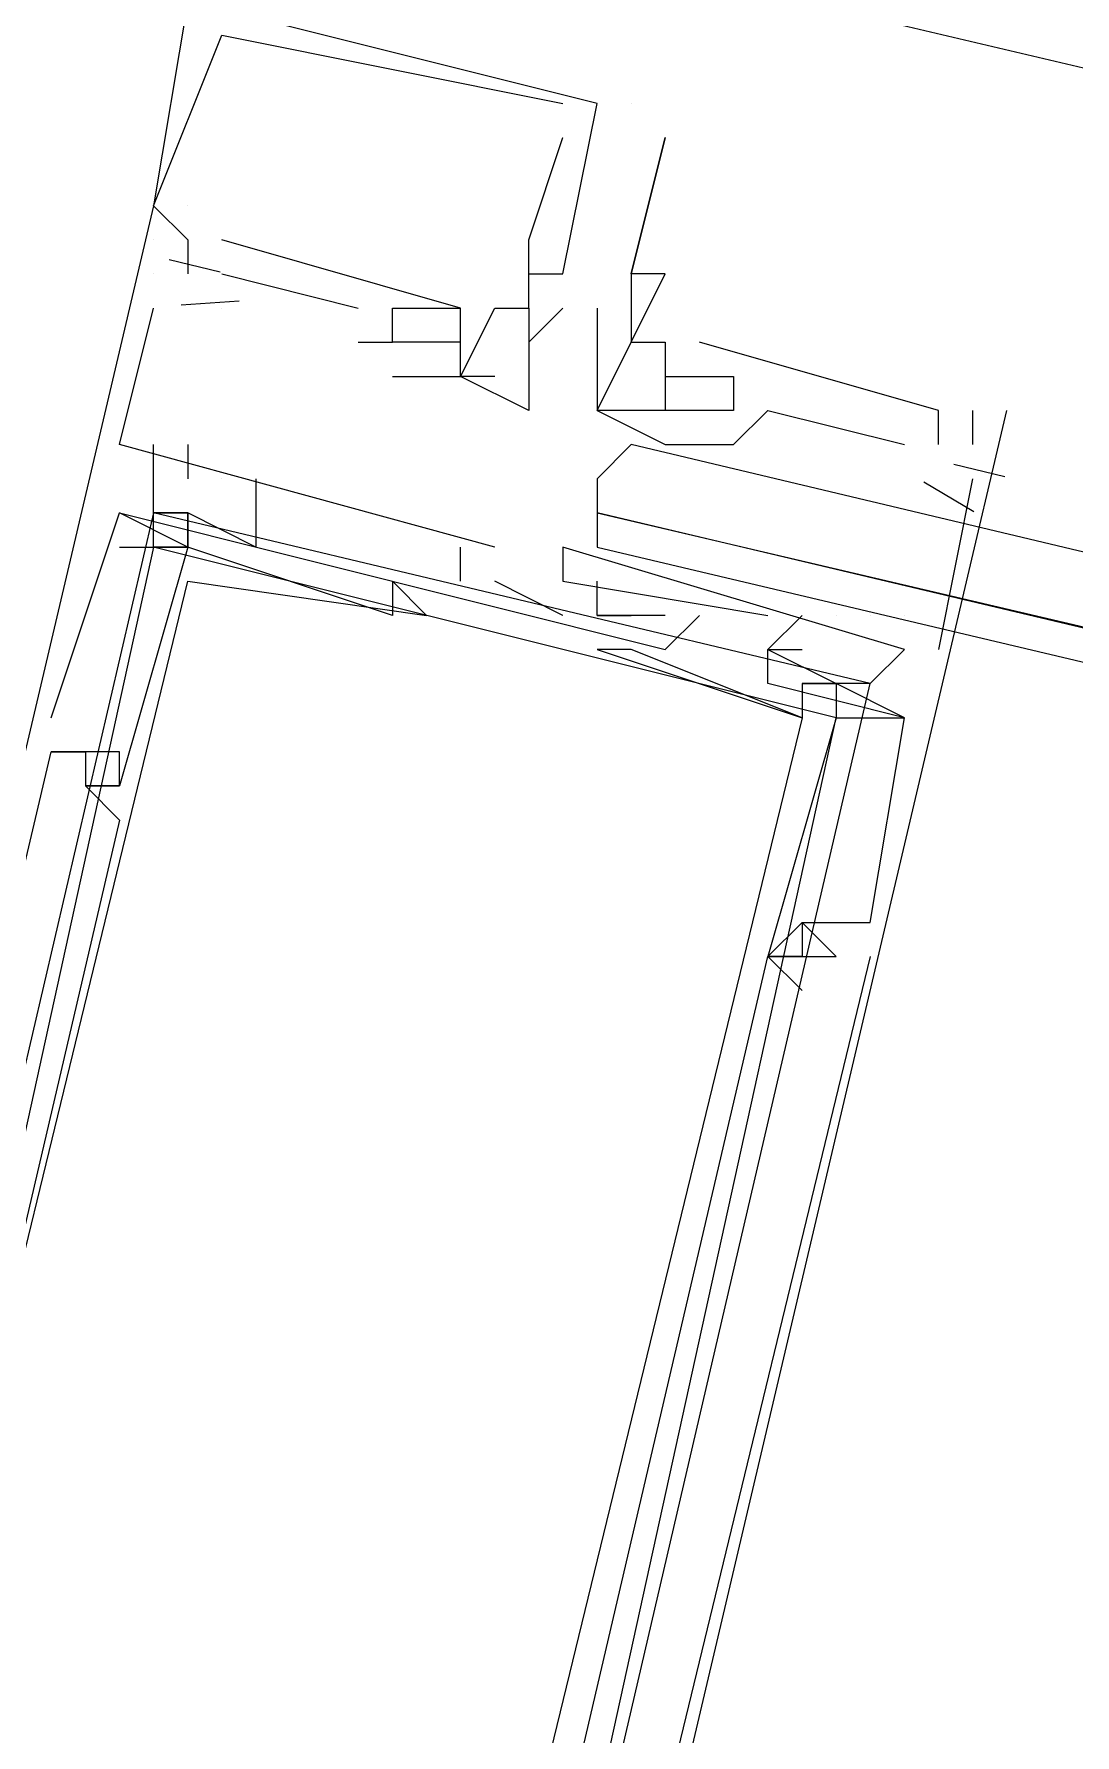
# Model space of a CAD drawing. Header units: feet. Extents: x -84 to 198, y -22 to 181.
# Drawn here: x 86.487 to 86.893, y 152.047 to 152.712 of the extents above; entities that cross this region are included whole.
import ezdxf

# ---------------------------------------------------------------- set-up
doc = ezdxf.new("R2010")
doc.units = ezdxf.units.FT
doc.layers.add('A-LINEA', color=7, linetype='CONTINUOUS')

msp = doc.modelspace()

# ---------------------------------------------------------------- linework, layer by layer
at = {"layer": 'A-LINEA'}
for p, q in [((91.3067, 151.6578), (77.5733, 154.8978)), ((86.56, 152.7111), (86.56, 152.7111)), ((86.56, 152.7111), (86.56, 152.7111)), ((86.56, 152.7111), (86.56, 152.7111)), ((86.6933, 152.6844), (86.6933, 152.6844)), ((86.6933, 152.6844), (86.6933, 152.6844)), ((86.6933, 152.6844), (86.6933, 152.6844)), ((86.7067, 152.6844), (86.7067, 152.6844)), ((86.7067, 152.6844), (86.7067, 152.6844)), ((86.7067, 152.6844), (86.7067, 152.6844)), ((86.72, 152.6844), (86.72, 152.6844)), ((86.6933, 152.6711), (86.6933, 152.6711)), ((86.6933, 152.6711), (86.6933, 152.6711)), ((86.6933, 152.6711), (86.6933, 152.6711)), ((86.7333, 152.6711), (86.7333, 152.6711)), ((86.5333, 152.6444), (86.5333, 152.6444)), ((86.5333, 152.6444), (86.5333, 152.6444)), ((86.5333, 152.6444), (86.5333, 152.6444)), ((86.5333, 152.6444), (86.5333, 152.6444)), ((86.5333, 152.6444), (86.5333, 152.6444)), ((86.5333, 152.6444), (86.5333, 152.6444)), ((86.5333, 152.6444), (86.5333, 152.6444)), ((86.5333, 152.6444), (86.5333, 152.6444)), ((86.5333, 152.6444), (86.5333, 152.6444)), ((86.5467, 152.6444), (86.5467, 152.6444)), ((86.5467, 152.6444), (86.5467, 152.6444)), ((86.5467, 152.6444), (86.5467, 152.6444)), ((86.5467, 152.6444), (86.5467, 152.6444)), ((86.5467, 152.6444), (86.5467, 152.6444)), ((86.5467, 152.6444), (86.5467, 152.6444)), ((86.5333, 152.6311), (86.5333, 152.6311)), ((86.5333, 152.6311), (86.5333, 152.6311)), ((86.5333, 152.6311), (86.5333, 152.6311)), ((86.5333, 152.6311), (86.5333, 152.6311)), ((86.5333, 152.6311), (86.5333, 152.6311)), ((86.5333, 152.6311), (86.5333, 152.6311)), ((86.5333, 152.6311), (86.5333, 152.6311)), ((86.5333, 152.6311), (86.5333, 152.6311)), ((86.5333, 152.6311), (86.5333, 152.6311)), ((86.5467, 152.6311), (86.5467, 152.6311)), ((86.5467, 152.6311), (86.5467, 152.6311)), ((86.5467, 152.6311), (86.5467, 152.6311)), ((86.5467, 152.6311), (86.5467, 152.6311)), ((86.5467, 152.6311), (86.5467, 152.6311)), ((86.5467, 152.6311), (86.5467, 152.6311)), ((86.5467, 152.6311), (86.5467, 152.6311)), ((86.5467, 152.6311), (86.5467, 152.6311)), ((86.5467, 152.6311), (86.5467, 152.6311)), ((86.5467, 152.6311), (86.5467, 152.6311)), ((86.5467, 152.6311), (86.5467, 152.6311)), ((86.5467, 152.6311), (86.5467, 152.6311)), ((86.56, 152.6311), (86.56, 152.6311)), ((86.56, 152.6311), (86.56, 152.6311)), ((86.56, 152.6311), (86.56, 152.6311)), ((86.68, 152.6311), (86.68, 152.6311)), ((86.68, 152.6311), (86.68, 152.6311)), ((86.68, 152.6311), (86.68, 152.6311)), ((86.5333, 152.6178), (86.5333, 152.6178)), ((86.5333, 152.6178), (86.5333, 152.6178)), ((86.5333, 152.6178), (86.5333, 152.6178)), ((86.5394, 152.6235), (86.5594, 152.6187)), ((86.5394, 152.6235), (86.5594, 152.6187)), ((86.5394, 152.6235), (86.5594, 152.6187)), ((86.5467, 152.6178), (86.5467, 152.6178)), ((86.5467, 152.6178), (86.5467, 152.6178)), ((86.5467, 152.6178), (86.5467, 152.6178)), ((86.56, 152.6178), (86.6133, 152.6044)), ((86.56, 152.6178), (86.56, 152.6178)), ((86.56, 152.6178), (86.6133, 152.6044)), ((86.56, 152.6178), (86.56, 152.6178)), ((86.56, 152.6178), (86.6133, 152.6044)), ((86.56, 152.6178), (86.56, 152.6178)), ((86.68, 152.6178), (86.68, 152.6178)), ((86.68, 152.6178), (86.68, 152.6178)), ((86.68, 152.6178), (86.68, 152.6178)), ((86.68, 152.6178), (86.68, 152.6178)), ((86.68, 152.6178), (86.68, 152.6178)), ((86.68, 152.6178), (86.68, 152.6178)), ((86.6933, 152.6178), (86.6933, 152.6178)), ((86.6933, 152.6178), (86.6933, 152.6178)), ((86.6933, 152.6178), (86.6933, 152.6178)), ((86.6933, 152.6178), (86.6933, 152.6178)), ((86.6933, 152.6178), (86.6933, 152.6178)), ((86.6933, 152.6178), (86.6933, 152.6178)), ((86.72, 152.6178), (86.72, 152.6178)), ((86.72, 152.6178), (86.72, 152.6178)), ((86.72, 152.6178), (86.72, 152.6178)), ((86.7333, 152.6178), (86.7333, 152.6178)), ((86.5442, 152.6057), (86.5668, 152.6073)), ((86.5442, 152.6057), (86.5668, 152.6073)), ((86.5442, 152.6057), (86.5668, 152.6073)), ((86.5333, 152.6044), (86.5333, 152.6044)), ((86.5333, 152.6044), (86.5333, 152.6044)), ((86.5333, 152.6044), (86.5333, 152.6044)), ((86.56, 152.6044), (86.56, 152.6044)), ((86.56, 152.6044), (86.56, 152.6044)), ((86.56, 152.6044), (86.56, 152.6044)), ((86.6133, 152.6044), (86.6133, 152.6044)), ((86.6133, 152.6044), (86.6133, 152.6044)), ((86.6133, 152.6044), (86.6133, 152.6044)), ((86.6267, 152.6044), (86.6267, 152.6044)), ((86.6267, 152.6044), (86.6267, 152.6044)), ((86.6267, 152.6044), (86.6267, 152.6044)), ((86.64, 152.6044), (86.64, 152.6044)), ((86.64, 152.6044), (86.64, 152.6044)), ((86.64, 152.6044), (86.64, 152.6044)), ((86.6533, 152.6044), (86.6533, 152.6044)), ((86.6533, 152.6044), (86.6533, 152.6044)), ((86.6533, 152.6044), (86.6533, 152.6044)), ((86.6533, 152.6044), (86.6533, 152.6044)), ((86.6533, 152.6044), (86.6533, 152.6044)), ((86.6533, 152.6044), (86.6533, 152.6044)), ((86.6667, 152.6044), (86.6667, 152.6044)), ((86.6667, 152.6044), (86.6667, 152.6044)), ((86.6667, 152.6044), (86.6667, 152.6044)), ((86.6667, 152.6044), (86.6667, 152.6044)), ((86.6667, 152.6044), (86.6667, 152.6044)), ((86.6667, 152.6044), (86.6667, 152.6044)), ((86.68, 152.6044), (86.68, 152.6044)), ((86.68, 152.6044), (86.68, 152.6044)), ((86.68, 152.6044), (86.68, 152.6044)), ((86.68, 152.6044), (86.68, 152.6044)), ((86.68, 152.6044), (86.68, 152.6044)), ((86.68, 152.6044), (86.68, 152.6044)), ((86.68, 152.6044), (86.68, 152.6044)), ((86.68, 152.6044), (86.68, 152.6044)), ((86.68, 152.6044), (86.68, 152.6044)), ((86.6933, 152.6044), (86.6933, 152.6044)), ((86.6933, 152.6044), (86.6933, 152.6044)), ((86.6933, 152.6044), (86.6933, 152.6044)), ((86.7067, 152.6044), (86.7067, 152.6044)), ((86.72, 152.6044), (86.72, 152.6044)), ((86.72, 152.6044), (86.72, 152.6044)), ((86.72, 152.6044), (86.72, 152.6044)), ((86.72, 152.6044), (86.72, 152.6044)), ((86.6133, 152.5911), (86.6267, 152.5911)), ((86.6133, 152.5911), (86.6133, 152.5911)), ((86.6133, 152.5911), (86.6133, 152.5911)), ((86.6133, 152.5911), (86.6267, 152.5911)), ((86.6133, 152.5911), (86.6133, 152.5911)), ((86.6133, 152.5911), (86.6133, 152.5911)), ((86.6133, 152.5911), (86.6267, 152.5911)), ((86.6133, 152.5911), (86.6133, 152.5911)), ((86.6133, 152.5911), (86.6133, 152.5911)), ((86.6267, 152.5911), (86.6267, 152.5911)), ((86.6267, 152.5911), (86.6267, 152.5911)), ((86.6267, 152.5911), (86.6267, 152.5911)), ((86.6267, 152.5911), (86.6267, 152.5911)), ((86.6267, 152.5911), (86.6267, 152.5911)), ((86.6267, 152.5911), (86.6267, 152.5911)), ((86.64, 152.5911), (86.64, 152.5911)), ((86.64, 152.5911), (86.64, 152.5911)), ((86.64, 152.5911), (86.64, 152.5911)), ((86.6533, 152.5911), (86.6533, 152.5911)), ((86.6533, 152.5911), (86.6533, 152.5911)), ((86.6533, 152.5911), (86.6533, 152.5911)), ((86.6533, 152.5911), (86.6533, 152.5911)), ((86.6533, 152.5911), (86.6533, 152.5911)), ((86.6533, 152.5911), (86.6533, 152.5911)), ((86.68, 152.5911), (86.68, 152.5911)), ((86.68, 152.5911), (86.68, 152.5911)), ((86.68, 152.5911), (86.68, 152.5911)), ((86.72, 152.5911), (86.72, 152.5911)), ((86.72, 152.5911), (86.72, 152.5911)), ((86.72, 152.5911), (86.72, 152.5911)), ((86.72, 152.5911), (86.72, 152.5911)), ((86.7333, 152.5911), (86.7333, 152.5911)), ((86.7333, 152.5911), (86.7333, 152.5911)), ((86.7333, 152.5911), (86.7333, 152.5911)), ((86.7333, 152.5911), (86.7333, 152.5911)), ((86.7333, 152.5911), (86.7333, 152.5911)), ((86.7333, 152.5911), (86.7333, 152.5911)), ((86.7467, 152.5911), (86.7467, 152.5911)), ((86.7467, 152.5911), (86.7467, 152.5911)), ((86.7467, 152.5911), (86.7467, 152.5911)), ((86.6267, 152.5778), (86.6267, 152.5778)), ((86.6267, 152.5778), (86.6267, 152.5778)), ((86.6267, 152.5778), (86.6267, 152.5778)), ((86.6533, 152.5778), (86.6533, 152.5778)), ((86.6533, 152.5778), (86.6533, 152.5778)), ((86.6533, 152.5778), (86.6533, 152.5778)), ((86.6533, 152.5778), (86.6533, 152.5778)), ((86.6533, 152.5778), (86.6533, 152.5778)), ((86.6533, 152.5778), (86.6533, 152.5778)), ((86.6533, 152.5778), (86.6533, 152.5778)), ((86.6533, 152.5778), (86.6533, 152.5778)), ((86.6533, 152.5778), (86.6533, 152.5778)), ((86.6667, 152.5778), (86.6667, 152.5778)), ((86.6667, 152.5778), (86.6667, 152.5778)), ((86.6667, 152.5778), (86.6667, 152.5778)), ((86.68, 152.5778), (86.68, 152.5778)), ((86.68, 152.5778), (86.68, 152.5778)), ((86.68, 152.5778), (86.68, 152.5778)), ((86.68, 152.5778), (86.68, 152.5778)), ((86.68, 152.5778), (86.68, 152.5778)), ((86.68, 152.5778), (86.68, 152.5778)), ((86.7067, 152.5778), (86.7067, 152.5778)), ((86.7333, 152.5778), (86.7333, 152.5778)), ((86.7333, 152.5778), (86.7333, 152.5778)), ((86.7333, 152.5778), (86.7333, 152.5778)), ((86.7333, 152.5778), (86.7333, 152.5778)), ((86.7467, 152.5778), (86.7467, 152.5778)), ((86.7467, 152.5778), (86.7467, 152.5778)), ((86.7467, 152.5778), (86.7467, 152.5778)), ((86.76, 152.5778), (86.76, 152.5778)), ((86.76, 152.5778), (86.76, 152.5778)), ((86.76, 152.5778), (86.76, 152.5778)), ((86.68, 152.5644), (86.68, 152.5644)), ((86.68, 152.5644), (86.68, 152.5644)), ((86.68, 152.5644), (86.68, 152.5644)), ((86.7067, 152.5644), (86.7067, 152.5644)), ((86.7067, 152.5644), (86.7067, 152.5644)), ((86.72, 152.5644), (86.72, 152.5644)), ((86.7333, 152.5644), (86.7333, 152.5644)), ((86.7333, 152.5644), (86.7333, 152.5644)), ((86.7333, 152.5644), (86.7333, 152.5644)), ((86.7333, 152.5644), (86.7333, 152.5644)), ((86.7333, 152.5644), (86.7333, 152.5644)), ((86.7467, 152.5644), (86.7467, 152.5644)), ((86.7467, 152.5644), (86.7467, 152.5644)), ((86.7467, 152.5644), (86.7467, 152.5644)), ((86.76, 152.5644), (86.76, 152.5644)), ((86.76, 152.5644), (86.76, 152.5644)), ((86.76, 152.5644), (86.76, 152.5644)), ((86.7733, 152.5644), (86.7733, 152.5644)), ((86.7733, 152.5644), (86.7733, 152.5644)), ((86.7733, 152.5644), (86.7733, 152.5644)), ((86.84, 152.5644), (86.84, 152.5644)), ((86.84, 152.5644), (86.84, 152.5644)), ((86.84, 152.5644), (86.84, 152.5644)), ((86.84, 152.5644), (86.84, 152.5644)), ((86.84, 152.5644), (86.84, 152.5644)), ((86.84, 152.5644), (86.84, 152.5644)), ((86.8533, 152.5644), (86.8533, 152.5511)), ((86.8533, 152.5644), (86.8533, 152.5644)), ((86.8533, 152.5644), (86.8533, 152.5644)), ((86.8533, 152.5644), (86.8533, 152.5511)), ((86.8533, 152.5644), (86.8533, 152.5644)), ((86.8533, 152.5644), (86.8533, 152.5644)), ((86.8533, 152.5644), (86.8533, 152.5511)), ((86.8533, 152.5644), (86.8533, 152.5644)), ((86.8533, 152.5644), (86.8533, 152.5644)), ((86.8667, 152.5644), (86.8667, 152.5644)), ((86.8667, 152.5644), (86.8667, 152.5644)), ((86.8667, 152.5644), (86.8667, 152.5644)), ((86.52, 152.5511), (86.52, 152.5511)), ((86.52, 152.5511), (86.52, 152.5511)), ((86.52, 152.5511), (86.52, 152.5511)), ((86.7333, 152.5511), (86.7333, 152.5511)), ((86.7333, 152.5511), (86.7333, 152.5511)), ((86.7333, 152.5511), (86.7333, 152.5511)), ((86.7333, 152.5511), (86.7333, 152.5511)), ((86.76, 152.5511), (86.76, 152.5511)), ((86.76, 152.5511), (86.76, 152.5511)), ((86.76, 152.5511), (86.76, 152.5511)), ((86.8267, 152.5511), (86.8267, 152.5511)), ((86.8267, 152.5511), (86.8267, 152.5511)), ((86.8267, 152.5511), (86.8267, 152.5511)), ((86.84, 152.5511), (86.84, 152.5511)), ((86.84, 152.5511), (86.84, 152.5511)), ((86.84, 152.5511), (86.84, 152.5511)), ((86.8533, 152.5511), (86.8533, 152.5511)), ((86.8533, 152.5511), (86.8533, 152.5511)), ((86.8533, 152.5511), (86.8533, 152.5511)), ((86.846, 152.5435), (86.866, 152.5387)), ((86.846, 152.5435), (86.866, 152.5387)), ((86.846, 152.5435), (86.866, 152.5387)), ((86.56, 152.5378), (86.56, 152.5378)), ((86.56, 152.5378), (86.56, 152.5378)), ((86.8343, 152.5366), (86.8538, 152.525)), ((86.8343, 152.5366), (86.8538, 152.525)), ((86.8343, 152.5366), (86.8538, 152.525)), ((86.8533, 152.5378), (86.84, 152.4711)), ((86.8533, 152.5378), (86.84, 152.4711)), ((86.8533, 152.5378), (86.84, 152.4711)), ((86.8533, 152.5378), (86.8533, 152.5378)), ((86.8533, 152.5378), (86.8533, 152.5378)), ((86.8533, 152.5378), (86.8533, 152.5378)), ((86.52, 152.5244), (86.52, 152.5244)), ((86.52, 152.5244), (86.52, 152.5244)), ((86.52, 152.5244), (86.52, 152.5244)), ((86.52, 152.5244), (86.52, 152.5244)), ((86.52, 152.5244), (86.52, 152.5244)), ((86.52, 152.5244), (86.52, 152.5244)), ((86.52, 152.5111), (86.52, 152.5111)), ((86.52, 152.5111), (86.52, 152.5111)), ((86.52, 152.5111), (86.52, 152.5111)), ((86.5467, 152.5111), (86.5467, 152.5111)), ((86.5467, 152.5111), (86.5467, 152.5111)), ((86.5467, 152.5111), (86.5467, 152.5111)), ((86.5467, 152.5111), (86.5467, 152.5111)), ((86.5467, 152.5111), (86.5467, 152.5111)), ((86.5467, 152.5111), (86.5467, 152.5111)), ((86.6533, 152.4978), (86.6533, 152.5111)), ((86.6533, 152.5111), (86.6533, 152.5111)), ((86.6533, 152.4978), (86.6533, 152.5111)), ((86.6533, 152.5111), (86.6533, 152.5111)), ((86.6533, 152.4978), (86.6533, 152.5111)), ((86.6533, 152.5111), (86.6533, 152.5111)), ((86.6667, 152.5111), (86.6667, 152.5111)), ((86.6667, 152.5111), (86.6667, 152.5111)), ((86.6667, 152.5111), (86.6667, 152.5111)), ((86.6933, 152.5111), (86.6933, 152.5111)), ((86.6933, 152.5111), (86.6933, 152.5111)), ((86.6933, 152.5111), (86.6933, 152.5111)), ((86.5467, 152.4978), (86.5467, 152.4978)), ((86.5467, 152.4978), (86.5467, 152.4978)), ((86.5467, 152.4978), (86.5467, 152.4978)), ((86.6267, 152.4978), (86.6267, 152.4978)), ((86.6267, 152.4978), (86.6267, 152.4978)), ((86.6267, 152.4978), (86.6267, 152.4978)), ((86.6533, 152.4978), (86.6533, 152.4978)), ((86.6533, 152.4978), (86.6533, 152.4978)), ((86.6533, 152.4978), (86.6533, 152.4978)), ((86.6933, 152.4844), (86.6667, 152.4978)), ((86.6667, 152.4978), (86.6667, 152.4978)), ((86.6933, 152.4844), (86.6667, 152.4978)), ((86.6667, 152.4978), (86.6667, 152.4978)), ((86.6933, 152.4844), (86.6667, 152.4978)), ((86.6667, 152.4978), (86.6667, 152.4978)), ((86.6933, 152.4978), (86.6933, 152.4978)), ((86.6933, 152.4978), (86.6933, 152.4978)), ((86.6933, 152.4978), (86.6933, 152.4978)), ((86.7067, 152.4978), (86.7067, 152.4978)), ((86.7067, 152.4978), (86.7067, 152.4978)), ((86.7067, 152.4978), (86.7067, 152.4978)), ((86.6267, 152.4844), (86.6267, 152.4844)), ((86.6267, 152.4844), (86.6267, 152.4844)), ((86.6267, 152.4844), (86.6267, 152.4844)), ((86.64, 152.4844), (86.64, 152.4844)), ((86.64, 152.4844), (86.64, 152.4844)), ((86.64, 152.4844), (86.64, 152.4844)), ((86.6933, 152.4844), (86.6933, 152.4844)), ((86.6933, 152.4844), (86.6933, 152.4844)), ((86.6933, 152.4844), (86.6933, 152.4844)), ((86.7067, 152.4844), (86.7067, 152.4844)), ((86.7067, 152.4844), (86.7067, 152.4844)), ((86.7067, 152.4844), (86.7067, 152.4844)), ((86.7067, 152.4844), (86.7067, 152.4844)), ((86.7067, 152.4844), (86.7067, 152.4844)), ((86.7067, 152.4844), (86.7067, 152.4844)), ((86.72, 152.4844), (86.72, 152.4844)), ((86.72, 152.4844), (86.72, 152.4844)), ((86.72, 152.4844), (86.72, 152.4844)), ((86.7333, 152.4844), (86.7333, 152.4844)), ((86.7333, 152.4844), (86.7333, 152.4844)), ((86.7333, 152.4844), (86.7333, 152.4844)), ((86.7467, 152.4844), (86.7467, 152.4844)), ((86.7467, 152.4844), (86.7467, 152.4844)), ((86.7467, 152.4844), (86.7467, 152.4844)), ((86.7733, 152.4844), (86.7733, 152.4844)), ((86.7733, 152.4844), (86.7733, 152.4844)), ((86.7733, 152.4844), (86.7733, 152.4844)), ((86.8, 152.4844), (86.8, 152.4844)), ((86.8267, 152.4844), (86.8267, 152.4844)), ((86.7067, 152.4711), (86.7067, 152.4711)), ((86.7067, 152.4711), (86.7067, 152.4711)), ((86.7067, 152.4711), (86.7067, 152.4711)), ((86.72, 152.4711), (86.72, 152.4711)), ((86.72, 152.4711), (86.72, 152.4711)), ((86.72, 152.4711), (86.72, 152.4711)), ((86.7333, 152.4711), (86.7333, 152.4711)), ((86.7333, 152.4711), (86.7333, 152.4711)), ((86.7333, 152.4711), (86.7333, 152.4711)), ((86.7733, 152.4711), (86.7733, 152.4711)), ((86.7733, 152.4711), (86.7733, 152.4711)), ((86.7733, 152.4711), (86.7733, 152.4711)), ((86.7733, 152.4711), (86.7733, 152.4711)), ((86.7733, 152.4711), (86.7733, 152.4711)), ((86.7733, 152.4711), (86.7733, 152.4711)), ((86.7867, 152.4711), (86.7867, 152.4711)), ((86.7867, 152.4711), (86.7867, 152.4711)), ((86.7867, 152.4711), (86.7867, 152.4711)), ((86.8267, 152.4711), (86.8267, 152.4711)), ((86.8267, 152.4711), (86.8267, 152.4711)), ((86.8267, 152.4711), (86.8267, 152.4711)), ((86.84, 152.4711), (86.84, 152.4711)), ((86.84, 152.4711), (86.84, 152.4711)), ((86.84, 152.4711), (86.84, 152.4711)), ((86.7733, 152.4578), (86.7733, 152.4578)), ((86.7733, 152.4578), (86.7733, 152.4578)), ((86.7733, 152.4578), (86.7733, 152.4578)), ((86.7867, 152.4578), (86.7867, 152.4578)), ((86.7867, 152.4578), (86.7867, 152.4578)), ((86.7867, 152.4578), (86.7867, 152.4578)), ((86.8, 152.4578), (86.8, 152.4578)), ((86.8, 152.4578), (86.8, 152.4578)), ((86.8, 152.4578), (86.8, 152.4578)), ((86.4933, 152.4444), (86.4933, 152.4444)), ((86.4933, 152.4444), (86.4933, 152.4444)), ((86.4933, 152.4444), (86.4933, 152.4444)), ((86.7867, 152.4444), (86.7867, 152.4444)), ((86.7867, 152.4444), (86.7867, 152.4444)), ((86.7867, 152.4444), (86.7867, 152.4444)), ((86.7867, 152.4444), (86.7867, 152.4444)), ((86.7867, 152.4444), (86.7867, 152.4444)), ((86.7867, 152.4444), (86.7867, 152.4444)), ((86.8, 152.4444), (86.8, 152.4444)), ((86.8, 152.4444), (86.8, 152.4444)), ((86.8, 152.4444), (86.8, 152.4444)), ((86.8267, 152.4444), (86.8267, 152.4444)), ((86.8267, 152.4444), (86.8267, 152.4444)), ((86.8267, 152.4444), (86.8267, 152.4444)), ((86.8267, 152.4444), (86.8267, 152.4444)), ((86.8267, 152.4444), (86.8267, 152.4444)), ((86.8267, 152.4444), (86.8267, 152.4444)), ((86.8267, 152.4444), (86.8267, 152.4444)), ((86.8267, 152.4444), (86.8267, 152.4444)), ((86.8267, 152.4444), (86.8267, 152.4444)), ((86.4933, 152.4311), (86.4933, 152.4311)), ((86.4933, 152.4311), (86.4933, 152.4311)), ((86.4933, 152.4311), (86.4933, 152.4311)), ((86.4933, 152.4311), (86.4933, 152.4311)), ((86.4933, 152.4311), (86.4933, 152.4311)), ((86.4933, 152.4311), (86.4933, 152.4311)), ((86.5067, 152.4311), (86.5067, 152.4311)), ((86.5067, 152.4311), (86.5067, 152.4311)), ((86.5067, 152.4311), (86.5067, 152.4311)), ((86.5067, 152.4311), (86.5067, 152.4311)), ((86.5067, 152.4311), (86.5067, 152.4311)), ((86.5067, 152.4311), (86.5067, 152.4311)), ((86.52, 152.4311), (86.52, 152.4311)), ((86.52, 152.4311), (86.52, 152.4311)), ((86.52, 152.4311), (86.52, 152.4311)), ((86.5067, 152.4178), (86.5067, 152.4178)), ((86.5067, 152.4178), (86.5067, 152.4178)), ((86.5067, 152.4178), (86.5067, 152.4178)), ((86.5067, 152.4178), (86.5067, 152.4178)), ((86.5067, 152.4178), (86.5067, 152.4178)), ((86.5067, 152.4178), (86.5067, 152.4178)), ((86.5067, 152.4178), (86.5067, 152.4178)), ((86.5067, 152.4178), (86.5067, 152.4178)), ((86.5067, 152.4178), (86.5067, 152.4178)), ((86.52, 152.4178), (86.52, 152.4178)), ((86.52, 152.4178), (86.52, 152.4178)), ((86.52, 152.4178), (86.52, 152.4178)), ((86.52, 152.4178), (86.52, 152.4178)), ((86.52, 152.4178), (86.52, 152.4178)), ((86.52, 152.4178), (86.52, 152.4178)), ((86.52, 152.4044), (86.52, 152.4044)), ((86.52, 152.4044), (86.52, 152.4044)), ((86.52, 152.4044), (86.52, 152.4044)), ((86.7867, 152.3644), (86.7867, 152.3644)), ((86.7867, 152.3644), (86.7867, 152.3644)), ((86.7867, 152.3644), (86.7867, 152.3644)), ((86.7867, 152.3644), (86.7867, 152.3644)), ((86.7867, 152.3644), (86.7867, 152.3644)), ((86.7867, 152.3644), (86.7867, 152.3644)), ((86.7867, 152.3644), (86.7867, 152.3644)), ((86.7867, 152.3644), (86.7867, 152.3644)), ((86.7867, 152.3644), (86.7867, 152.3644)), ((86.8133, 152.3644), (86.8133, 152.3644)), ((86.8133, 152.3644), (86.8133, 152.3644)), ((86.8133, 152.3644), (86.8133, 152.3644)), ((86.8133, 152.3511), (86.7067, 151.9111)), ((86.8133, 152.3511), (86.7067, 151.9111)), ((86.8133, 152.3511), (86.7067, 151.9111)), ((86.7733, 152.3511), (86.7733, 152.3511)), ((86.7733, 152.3511), (86.7733, 152.3511)), ((86.7733, 152.3511), (86.7733, 152.3511)), ((86.7733, 152.3511), (86.7733, 152.3511)), ((86.7733, 152.3511), (86.7733, 152.3511)), ((86.7733, 152.3511), (86.7733, 152.3511)), ((86.7733, 152.3511), (86.7733, 152.3511)), ((86.7733, 152.3511), (86.7733, 152.3511)), ((86.7733, 152.3511), (86.7733, 152.3511)), ((86.7867, 152.3511), (86.7867, 152.3511)), ((86.7867, 152.3511), (86.7867, 152.3511)), ((86.7867, 152.3511), (86.7867, 152.3511)), ((86.7867, 152.3511), (86.7867, 152.3511)), ((86.7867, 152.3511), (86.7867, 152.3511)), ((86.7867, 152.3511), (86.7867, 152.3511)), ((86.7867, 152.3511), (86.7867, 152.3511)), ((86.7867, 152.3511), (86.7867, 152.3511)), ((86.7867, 152.3511), (86.7867, 152.3511)), ((86.8, 152.3511), (86.8, 152.3511)), ((86.8, 152.3511), (86.8, 152.3511)), ((86.8, 152.3511), (86.8, 152.3511)), ((86.8, 152.3511), (86.8, 152.3511)), ((86.8, 152.3511), (86.8, 152.3511)), ((86.8, 152.3511), (86.8, 152.3511)), ((86.8133, 152.3511), (86.8133, 152.3511)), ((86.8133, 152.3511), (86.8133, 152.3511)), ((86.8133, 152.3511), (86.8133, 152.3511)), ((86.7867, 152.3378), (86.7867, 152.3378)), ((86.7867, 152.3378), (86.7867, 152.3378)), ((86.7867, 152.3378), (86.7867, 152.3378))]:
    msp.add_line(p, q, dxfattribs=at)
for points in [[(86.68, 152.6044), (86.68, 152.6178), (86.6933, 152.6178), (86.7067, 152.6844), (86.5467, 152.7244), (86.5467, 152.7244), (86.5333, 152.6444), (86.5467, 152.6311)], [(86.68, 152.6044), (86.68, 152.6178), (86.6933, 152.6178), (86.7067, 152.6844), (86.5467, 152.7244), (86.5467, 152.7244), (86.5333, 152.6444), (86.5467, 152.6311)], [(86.68, 152.6044), (86.68, 152.6178), (86.6933, 152.6178), (86.7067, 152.6844), (86.5467, 152.7244), (86.5467, 152.7244), (86.5333, 152.6444), (86.5467, 152.6311)], [(86.5333, 152.6444), (86.56, 152.7111), (86.56, 152.7111), (86.6933, 152.6844)], [(86.5333, 152.6444), (86.56, 152.7111), (86.56, 152.7111), (86.6933, 152.6844)], [(86.5333, 152.6444), (86.56, 152.7111), (86.56, 152.7111), (86.6933, 152.6844)], [(86.68, 152.6044), (86.68, 152.6311), (86.68, 152.6311), (86.68, 152.6311), (86.68, 152.6311), (86.6933, 152.6711), (86.6933, 152.6711)], [(86.68, 152.6044), (86.68, 152.6311), (86.68, 152.6311), (86.68, 152.6311), (86.68, 152.6311), (86.6933, 152.6711), (86.6933, 152.6711)], [(86.68, 152.6044), (86.68, 152.6311), (86.68, 152.6311), (86.68, 152.6311), (86.68, 152.6311), (86.6933, 152.6711), (86.6933, 152.6711)], [(86.72, 152.5911), (86.7333, 152.6178), (86.7333, 152.6178), (86.72, 152.6178), (86.72, 152.6178), (86.7333, 152.6711), (86.7333, 152.6711), (86.72, 152.6178), (86.72, 152.6044), (86.72, 152.5911)], [(86.5333, 152.6444), (86.3733, 151.9644), (86.52, 151.9244), (86.5333, 151.9511), (86.6133, 151.9244), (86.6133, 151.9511), (86.6, 151.9511)], [(86.5333, 152.6444), (86.3733, 151.9644), (86.52, 151.9244), (86.5333, 151.9511), (86.6133, 151.9244), (86.6133, 151.9511), (86.6, 151.9511)], [(86.5333, 152.6444), (86.3733, 151.9644), (86.52, 151.9244), (86.5333, 151.9511), (86.6133, 151.9244), (86.6133, 151.9511), (86.6, 151.9511)], [(86.5467, 152.6311), (86.5467, 152.6311), (86.5467, 152.6178)], [(86.5467, 152.6311), (86.5467, 152.6311), (86.5467, 152.6178)], [(86.5467, 152.6311), (86.5467, 152.6311), (86.5467, 152.6178)], [(86.6267, 152.5778), (86.6533, 152.5778), (86.6533, 152.5911), (86.64, 152.5911), (86.6267, 152.5911), (86.6267, 152.6044), (86.64, 152.6044), (86.6533, 152.6044), (86.56, 152.6311)], [(86.6267, 152.5778), (86.6533, 152.5778), (86.6533, 152.5911), (86.64, 152.5911), (86.6267, 152.5911), (86.6267, 152.6044), (86.64, 152.6044), (86.6533, 152.6044), (86.56, 152.6311)], [(86.6267, 152.5778), (86.6533, 152.5778), (86.6533, 152.5911), (86.64, 152.5911), (86.6267, 152.5911), (86.6267, 152.6044), (86.64, 152.6044), (86.6533, 152.6044), (86.56, 152.6311)], [(86.6667, 152.5111), (86.52, 152.5511), (86.5333, 152.6044)], [(86.6667, 152.5111), (86.52, 152.5511), (86.5333, 152.6044)], [(86.6667, 152.5111), (86.52, 152.5511), (86.5333, 152.6044)], [(86.6667, 152.5778), (86.6533, 152.5778), (86.6667, 152.6044), (86.68, 152.6044), (86.68, 152.5778)], [(86.6533, 152.5911), (86.6533, 152.6044), (86.6533, 152.6044), (86.6533, 152.6044)], [(86.6933, 152.6044), (86.68, 152.5911), (86.68, 152.5778), (86.68, 152.5644), (86.6533, 152.5778), (86.6533, 152.5778), (86.6533, 152.5778), (86.6533, 152.5778)], [(86.6667, 152.5778), (86.6533, 152.5778), (86.6667, 152.6044), (86.68, 152.6044), (86.68, 152.5778)], [(86.6533, 152.5911), (86.6533, 152.6044), (86.6533, 152.6044), (86.6533, 152.6044)], [(86.6933, 152.6044), (86.68, 152.5911), (86.68, 152.5778), (86.68, 152.5644), (86.6533, 152.5778), (86.6533, 152.5778), (86.6533, 152.5778), (86.6533, 152.5778)], [(86.6667, 152.5778), (86.6533, 152.5778), (86.6667, 152.6044), (86.68, 152.6044), (86.68, 152.5778)], [(86.6533, 152.5911), (86.6533, 152.6044), (86.6533, 152.6044), (86.6533, 152.6044)], [(86.6933, 152.6044), (86.68, 152.5911), (86.68, 152.5778), (86.68, 152.5644), (86.6533, 152.5778), (86.6533, 152.5778), (86.6533, 152.5778), (86.6533, 152.5778)], [(86.6667, 152.6044), (86.6667, 152.6044), (86.6667, 152.6044)], [(86.6667, 152.6044), (86.6667, 152.6044), (86.6667, 152.6044)], [(86.6667, 152.6044), (86.6667, 152.6044), (86.6667, 152.6044)], [(86.7067, 152.6044), (86.7067, 152.5778), (86.7067, 152.5644), (86.7333, 152.5511)], [(86.7333, 152.5911), (86.7333, 152.5644), (86.7067, 152.5644)], [(86.7067, 152.5644), (86.72, 152.5911), (86.7333, 152.5911)], [(86.72, 152.5911), (86.72, 152.5911), (86.7333, 152.5911), (86.7333, 152.5778), (86.7333, 152.5778), (86.7333, 152.5644), (86.7333, 152.5644), (86.7333, 152.5644), (86.7333, 152.5644), (86.7333, 152.5644)], [(86.7333, 152.5911), (86.7333, 152.5778), (86.7467, 152.5778), (86.76, 152.5778), (86.76, 152.5644), (86.7467, 152.5644), (86.7333, 152.5644)], [(86.7333, 152.5911), (86.7333, 152.5778), (86.7467, 152.5778), (86.76, 152.5778), (86.76, 152.5644), (86.7467, 152.5644), (86.7333, 152.5644)], [(86.7333, 152.5911), (86.7333, 152.5778), (86.7467, 152.5778), (86.76, 152.5778), (86.76, 152.5644), (86.7467, 152.5644), (86.7333, 152.5644)], [(86.84, 152.5511), (86.84, 152.5644), (86.7467, 152.5911)], [(86.84, 152.5511), (86.84, 152.5644), (86.7467, 152.5911)], [(86.84, 152.5511), (86.84, 152.5644), (86.7467, 152.5911)], [(86.56, 151.9378), (86.5467, 151.9244), (86.7067, 151.8844), (86.8667, 152.5644)], [(86.56, 151.9378), (86.5467, 151.9244), (86.7067, 151.8844), (86.8667, 152.5644)], [(86.56, 151.9378), (86.5467, 151.9244), (86.7067, 151.8844), (86.8667, 152.5644)], [(86.7333, 152.5511), (86.76, 152.5511), (86.7733, 152.5644), (86.8267, 152.5511)], [(86.7333, 152.5511), (86.76, 152.5511), (86.7733, 152.5644), (86.8267, 152.5511)], [(86.7333, 152.5511), (86.76, 152.5511), (86.7733, 152.5644), (86.8267, 152.5511)], [(86.5733, 152.5378), (86.5733, 152.5378), (86.5733, 152.5378), (86.5733, 152.5111), (86.5733, 152.5111), (86.5467, 152.5244), (86.5467, 152.5244), (86.5467, 152.5111), (86.5467, 152.5111), (86.5467, 152.5111), (86.5467, 152.5111), (86.5467, 152.5111), (86.5333, 152.5111), (86.5333, 152.5244), (86.5467, 152.5244), (86.5467, 152.5244), (86.5467, 152.5244), (86.5333, 152.5244), (86.5333, 152.5244), (86.5333, 152.5511), (86.5333, 152.5511), (86.5333, 152.5511)], [(86.5467, 152.5511), (86.5467, 152.5511), (86.5467, 152.5378)], [(91.0933, 151.5111), (86.72, 152.5511), (86.7067, 152.5378), (86.7067, 152.5244), (91.0933, 151.4978), (91.0933, 151.5111)], [(86.3867, 151.9778), (86.4, 151.9778), (86.4133, 152.0044), (86.5067, 151.9778), (86.52, 151.9778), (86.4267, 152.0044), (86.5467, 152.4978), (86.64, 152.4844), (86.64, 152.4844), (86.6267, 152.4978), (86.6267, 152.4844), (86.5467, 152.5111), (86.52, 152.5244)], [(86.3867, 151.9778), (86.4, 151.9778), (86.4133, 152.0044), (86.5067, 151.9778), (86.52, 151.9778), (86.4267, 152.0044), (86.5467, 152.4978), (86.64, 152.4844), (86.64, 152.4844), (86.6267, 152.4978), (86.6267, 152.4844), (86.5467, 152.5111), (86.52, 152.5244)], [(86.3867, 151.9778), (86.4, 151.9778), (86.4133, 152.0044), (86.5067, 151.9778), (86.52, 151.9778), (86.4267, 152.0044), (86.5467, 152.4978), (86.64, 152.4844), (86.64, 152.4844), (86.6267, 152.4978), (86.6267, 152.4844), (86.5467, 152.5111), (86.52, 152.5244)], [(86.4, 151.9511), (86.68, 151.8844), (86.8133, 152.4578), (86.5333, 152.5244), (86.4, 151.9511)], [(86.4933, 152.4444), (86.52, 152.5244), (86.7333, 152.4711), (86.7467, 152.4844)], [(86.4933, 152.4444), (86.52, 152.5244), (86.7333, 152.4711), (86.7467, 152.4844)], [(86.4933, 152.4444), (86.52, 152.5244), (86.7333, 152.4711), (86.7467, 152.4844)], [(91.0933, 151.4844), (86.7067, 152.5244), (86.7067, 152.5111), (91.0933, 151.4711), (91.0933, 151.4844)], [(86.4133, 151.9644), (86.68, 151.8978), (86.8, 152.4444), (86.5333, 152.5111), (86.4133, 151.9644)], [(86.52, 152.5111), (86.5467, 152.5111), (86.52, 152.4178), (86.5067, 152.4178)], [(86.52, 152.5111), (86.5467, 152.5111), (86.52, 152.4178), (86.5067, 152.4178)], [(86.52, 152.5111), (86.5467, 152.5111), (86.52, 152.4178), (86.5067, 152.4178)], [(86.8267, 152.4711), (86.6933, 152.5111), (86.6933, 152.4978), (86.7733, 152.4844)], [(86.8267, 152.4711), (86.6933, 152.5111), (86.6933, 152.4978), (86.7733, 152.4844)], [(86.8267, 152.4711), (86.6933, 152.5111), (86.6933, 152.4978), (86.7733, 152.4844)], [(86.7067, 152.4844), (86.7067, 152.4844), (86.7067, 152.4978)], [(86.7067, 152.4844), (86.7067, 152.4844), (86.7067, 152.4978)], [(86.7067, 152.4844), (86.7067, 152.4844), (86.7067, 152.4978)], [(86.7333, 152.4844), (86.7067, 152.4844), (86.72, 152.4844)], [(86.7333, 152.4844), (86.7067, 152.4844), (86.72, 152.4844)], [(86.7333, 152.4844), (86.7067, 152.4844), (86.72, 152.4844)], [(86.7867, 152.4844), (86.7867, 152.4844), (86.7867, 152.4844), (86.7733, 152.4711), (86.7733, 152.4711), (86.8, 152.4578), (86.8, 152.4578), (86.8, 152.4578), (86.7867, 152.4578), (86.7867, 152.4578), (86.8, 152.4578), (86.8, 152.4578)], [(86.8, 152.4844), (86.8, 152.4844), (86.8, 152.4844)], [(86.8133, 152.4844), (86.8133, 152.4844), (86.8133, 152.4844)], [(86.7867, 152.4578), (86.7867, 152.4444), (86.72, 152.4711), (86.7067, 152.4711), (86.7067, 152.4711), (86.7867, 152.4444), (86.6667, 151.9511), (86.5867, 151.9644), (86.5867, 151.9511), (86.6, 151.9644)], [(86.7867, 152.4578), (86.7867, 152.4444), (86.72, 152.4711), (86.7067, 152.4711), (86.7067, 152.4711), (86.7867, 152.4444), (86.6667, 151.9511), (86.5867, 151.9644), (86.5867, 151.9511), (86.6, 151.9644)], [(86.7867, 152.4578), (86.7867, 152.4444), (86.72, 152.4711), (86.7067, 152.4711), (86.7067, 152.4711), (86.7867, 152.4444), (86.6667, 151.9511), (86.5867, 151.9644), (86.5867, 151.9511), (86.6, 151.9644)], [(86.8, 152.3511), (86.7867, 152.3644), (86.7867, 152.3511), (86.7733, 152.3511), (86.7867, 152.3644), (86.8133, 152.3644), (86.8267, 152.4444), (86.7733, 152.4578), (86.7733, 152.4711), (86.7867, 152.4711)], [(86.8, 152.3511), (86.7867, 152.3644), (86.7867, 152.3511), (86.7733, 152.3511), (86.7867, 152.3644), (86.8133, 152.3644), (86.8267, 152.4444), (86.7733, 152.4578), (86.7733, 152.4711), (86.7867, 152.4711)], [(86.8, 152.3511), (86.7867, 152.3644), (86.7867, 152.3511), (86.7733, 152.3511), (86.7867, 152.3644), (86.8133, 152.3644), (86.8267, 152.4444), (86.7733, 152.4578), (86.7733, 152.4711), (86.7867, 152.4711)], [(86.8267, 152.4711), (86.8133, 152.4578), (86.8133, 152.4578), (86.8, 152.4578), (86.8, 152.4578), (86.8, 152.4578), (86.8, 152.4578), (86.8, 152.4578), (86.8, 152.4444)], [(86.8, 152.4444), (86.8267, 152.4444), (86.8, 152.4578)], [(86.8, 152.4444), (86.8267, 152.4444), (86.8, 152.4578)], [(86.8, 152.4444), (86.8267, 152.4444), (86.8, 152.4578)], [(86.8, 152.4444), (86.7733, 152.3511), (86.7867, 152.3511), (86.7867, 152.3511), (86.8, 152.3511), (86.7867, 152.3644)], [(86.8, 152.4444), (86.7733, 152.3511), (86.7867, 152.3511), (86.7867, 152.3511), (86.8, 152.3511), (86.7867, 152.3644)], [(86.8, 152.4444), (86.7733, 152.3511), (86.7867, 152.3511), (86.7867, 152.3511), (86.8, 152.3511), (86.7867, 152.3644)], [(86.5067, 152.4311), (86.5067, 152.4311), (86.5067, 152.4178), (86.52, 152.4044), (86.4267, 152.0044), (86.4, 152.0044), (86.4, 151.9778), (86.3867, 151.9911)], [(86.6, 151.9378), (86.52, 151.9644), (86.52, 151.9511), (86.4133, 151.9778), (86.4133, 151.9911), (86.4, 151.9778), (86.3867, 151.9778), (86.4933, 152.4311), (86.5067, 152.4311)], [(86.5067, 152.4311), (86.5067, 152.4311), (86.5067, 152.4178), (86.52, 152.4044), (86.4267, 152.0044), (86.4, 152.0044), (86.4, 151.9778), (86.3867, 151.9911)], [(86.6, 151.9378), (86.52, 151.9644), (86.52, 151.9511), (86.4133, 151.9778), (86.4133, 151.9911), (86.4, 151.9778), (86.3867, 151.9778), (86.4933, 152.4311), (86.5067, 152.4311)], [(86.5067, 152.4311), (86.5067, 152.4311), (86.5067, 152.4178), (86.52, 152.4044), (86.4267, 152.0044), (86.4, 152.0044), (86.4, 151.9778), (86.3867, 151.9911)], [(86.6, 151.9378), (86.52, 151.9644), (86.52, 151.9511), (86.4133, 151.9778), (86.4133, 151.9911), (86.4, 151.9778), (86.3867, 151.9778), (86.4933, 152.4311), (86.5067, 152.4311)], [(86.5067, 152.4178), (86.52, 152.4178), (86.52, 152.4311), (86.4933, 152.4311)], [(86.5067, 152.4178), (86.52, 152.4178), (86.52, 152.4311), (86.4933, 152.4311)], [(86.5067, 152.4178), (86.52, 152.4178), (86.52, 152.4311), (86.4933, 152.4311)], [(86.5067, 152.4311), (86.5067, 152.4178), (86.5067, 152.4178), (86.52, 152.4044)], [(86.5067, 152.4311), (86.5067, 152.4178), (86.5067, 152.4178), (86.52, 152.4044)], [(86.5067, 152.4311), (86.5067, 152.4178), (86.5067, 152.4178), (86.52, 152.4044)], [(86.6, 151.9644), (86.6933, 151.9378), (86.68, 151.9111), (86.6933, 151.9111), (86.6933, 151.9378), (86.68, 151.9511), (86.7733, 152.3511), (86.7867, 152.3378)], [(86.6, 151.9644), (86.6933, 151.9378), (86.68, 151.9111), (86.6933, 151.9111), (86.6933, 151.9378), (86.68, 151.9511), (86.7733, 152.3511), (86.7867, 152.3378)], [(86.6, 151.9644), (86.6933, 151.9378), (86.68, 151.9111), (86.6933, 151.9111), (86.6933, 151.9378), (86.68, 151.9511), (86.7733, 152.3511), (86.7867, 152.3378)]]:
    msp.add_lwpolyline(points, dxfattribs=at)
for points in [[(86.5467, 152.5244), (86.5467, 152.5244), (86.5467, 152.5111), (86.5467, 152.5111)], [(86.8, 152.4578), (86.8, 152.4578), (86.8, 152.4578), (86.8, 152.4578)]]:
    msp.add_lwpolyline(points, close=True, dxfattribs=at)

doc.saveas('drawing.dxf')
